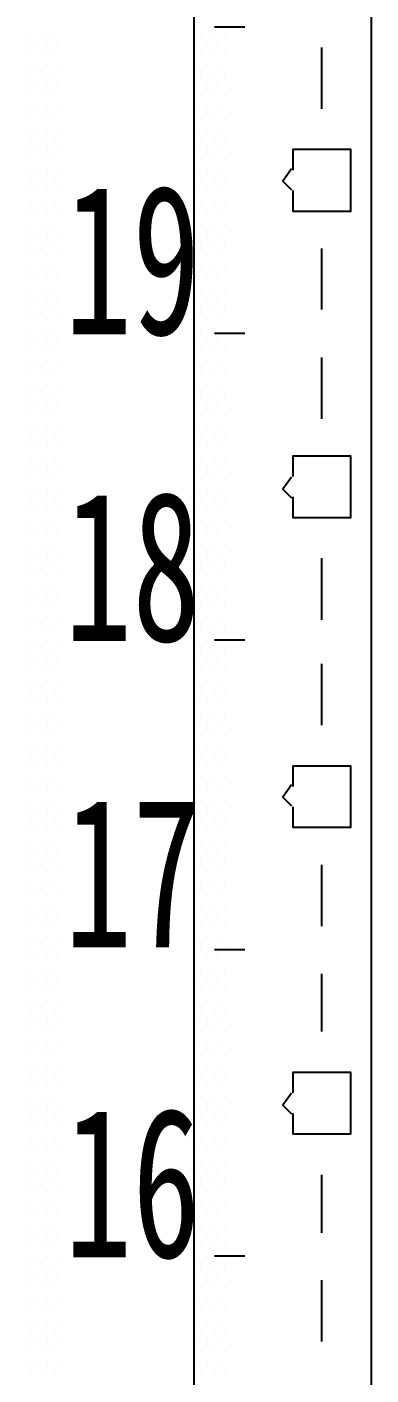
# Model space of a CAD drawing. Header units: metres. Extents: x 17 to 1264, y 17 to 859.
# Drawn here: x 124 to 138.5, y 334 to 391 of the extents above; entities that cross this region are included whole.
import ezdxf

# ---------------------------------------------------------------- set-up
doc = ezdxf.new("R2010")
doc.units = ezdxf.units.M
for name, color, linetype in [('LINES', 7, 'Continuous'), ('POLYLINES', 4, 'Continuous'), ('TEXTS', 3, 'Continuous')]:
    doc.layers.add(name, color=color, linetype=linetype)

msp = doc.modelspace()

# ---------------------------------------------------------------- linework, layer by layer
at = {"layer": 'LINES'}
for p, q in [((124.12, 390.67), (124.12, 390.67)), ((124.7, 390.67), (124.7, 390.67)), ((125.13, 390.67), (125.13, 390.67)), ((131.32, 390.67), (131.32, 390.67)), ((133.19, 390.96), (131.9, 390.96)), ((131.9, 390.67), (131.9, 390.67)), ((132.33, 390.67), (132.33, 390.67)), ((123.98, 390.24), (123.98, 390.24)), ((124.41, 390.24), (124.41, 390.24)), ((124.84, 390.24), (124.84, 390.24)), ((125.27, 390.24), (125.27, 390.24)), ((131.18, 390.24), (131.18, 390.24)), ((131.61, 390.24), (131.61, 390.24)), ((132.04, 390.24), (132.04, 390.24)), ((136.43, 390.1), (136.43, 387.5)), ((123.98, 389.38), (123.98, 389.38)), ((124.12, 389.81), (124.12, 389.81)), ((124.41, 389.38), (124.41, 389.38)), ((124.7, 389.81), (124.7, 389.81)), ((124.84, 389.38), (124.84, 389.38)), ((125.13, 389.81), (125.13, 389.81)), ((125.27, 389.38), (125.27, 389.38)), ((131.18, 389.38), (131.18, 389.38)), ((131.32, 389.81), (131.32, 389.81)), ((131.61, 389.38), (131.61, 389.38)), ((131.9, 389.81), (131.9, 389.81)), ((132.04, 389.38), (132.04, 389.38)), ((132.33, 389.81), (132.33, 389.81)), ((124.12, 388.94), (124.12, 388.94)), ((124.7, 388.94), (124.7, 388.94)), ((125.13, 388.94), (125.13, 388.94)), ((131.32, 388.94), (131.32, 388.94)), ((131.9, 388.94), (131.9, 388.94)), ((132.33, 388.94), (132.33, 388.94)), ((123.98, 388.51), (123.98, 388.51)), ((124.41, 388.51), (124.41, 388.51)), ((124.84, 388.51), (124.84, 388.51)), ((125.27, 388.51), (125.27, 388.51)), ((131.18, 388.51), (131.18, 388.51)), ((131.61, 388.51), (131.61, 388.51)), ((132.04, 388.51), (132.04, 388.51)), ((123.98, 387.65), (123.98, 387.65)), ((124.12, 388.08), (124.12, 388.08)), ((124.41, 387.65), (124.41, 387.65)), ((124.7, 388.08), (124.7, 388.08)), ((124.84, 387.65), (124.84, 387.65)), ((125.13, 388.08), (125.13, 388.08)), ((125.27, 387.65), (125.27, 387.65)), ((131.18, 387.65), (131.18, 387.65)), ((131.32, 388.08), (131.32, 388.08)), ((131.61, 387.65), (131.61, 387.65)), ((131.9, 388.08), (131.9, 388.08)), ((132.04, 387.65), (132.04, 387.65)), ((132.33, 388.08), (132.33, 388.08)), ((124.12, 387.07), (124.12, 387.07)), ((124.7, 387.07), (124.7, 387.07)), ((125.13, 387.07), (125.13, 387.07)), ((131.32, 387.07), (131.32, 387.07)), ((131.9, 387.07), (131.9, 387.07)), ((132.33, 387.07), (132.33, 387.07)), ((123.98, 386.64), (123.98, 386.64)), ((124.41, 386.64), (124.41, 386.64)), ((124.84, 386.64), (124.84, 386.64)), ((125.27, 386.64), (125.27, 386.64)), ((131.18, 386.64), (131.18, 386.64)), ((131.61, 386.64), (131.61, 386.64)), ((132.04, 386.64), (132.04, 386.64)), ((124.12, 386.21), (124.12, 386.21)), ((124.7, 386.21), (124.7, 386.21)), ((125.13, 386.21), (125.13, 386.21)), ((131.32, 386.21), (131.32, 386.21)), ((131.9, 386.21), (131.9, 386.21)), ((132.33, 386.21), (132.33, 386.21)), ((123.98, 385.78), (123.98, 385.78)), ((124.41, 385.78), (124.41, 385.78)), ((124.84, 385.78), (124.84, 385.78)), ((125.27, 385.78), (125.27, 385.78)), ((131.18, 385.78), (131.18, 385.78)), ((131.61, 385.78), (131.61, 385.78)), ((132.04, 385.78), (132.04, 385.78)), ((123.98, 384.91), (123.98, 384.91)), ((124.12, 385.34), (124.12, 385.34)), ((124.41, 384.91), (124.41, 384.91)), ((124.7, 385.34), (124.7, 385.34)), ((124.84, 384.91), (124.84, 384.91)), ((125.13, 385.34), (125.13, 385.34)), ((125.27, 384.91), (125.27, 384.91)), ((131.18, 384.91), (131.18, 384.91)), ((131.32, 385.34), (131.32, 385.34)), ((131.61, 384.91), (131.61, 384.91)), ((131.9, 385.34), (131.9, 385.34)), ((132.04, 384.91), (132.04, 384.91)), ((132.33, 385.34), (132.33, 385.34)), ((124.12, 384.48), (124.12, 384.48)), ((124.7, 384.48), (124.7, 384.48)), ((125.13, 384.48), (125.13, 384.48)), ((131.32, 384.48), (131.32, 384.48)), ((131.9, 384.48), (131.9, 384.48)), ((132.33, 384.48), (132.33, 384.48)), ((123.98, 384.05), (123.98, 384.05)), ((124.41, 384.05), (124.41, 384.05)), ((124.84, 384.05), (124.84, 384.05)), ((125.27, 384.05), (125.27, 384.05)), ((131.18, 384.05), (131.18, 384.05)), ((131.61, 384.05), (131.61, 384.05)), ((132.04, 384.05), (132.04, 384.05)), ((124.12, 383.47), (124.12, 383.47)), ((124.7, 383.47), (124.7, 383.47)), ((125.13, 383.47), (125.13, 383.47)), ((131.32, 383.47), (131.32, 383.47)), ((131.9, 383.47), (131.9, 383.47)), ((132.33, 383.47), (132.33, 383.47)), ((123.98, 383.04), (123.98, 383.04)), ((124.12, 382.61), (124.12, 382.61)), ((124.41, 383.04), (124.41, 383.04)), ((124.7, 382.61), (124.7, 382.61)), ((124.84, 383.04), (124.84, 383.04)), ((125.13, 382.61), (125.13, 382.61)), ((125.27, 383.04), (125.27, 383.04)), ((131.18, 383.04), (131.18, 383.04)), ((131.32, 382.61), (131.32, 382.61)), ((131.61, 383.04), (131.61, 383.04)), ((131.9, 382.61), (131.9, 382.61)), ((132.04, 383.04), (132.04, 383.04)), ((132.33, 382.61), (132.33, 382.61)), ((123.98, 382.18), (123.98, 382.18)), ((124.41, 382.18), (124.41, 382.18)), ((124.84, 382.18), (124.84, 382.18)), ((125.27, 382.18), (125.27, 382.18)), ((131.18, 382.18), (131.18, 382.18)), ((131.61, 382.18), (131.61, 382.18)), ((132.04, 382.18), (132.04, 382.18)), ((124.12, 381.74), (124.12, 381.74)), ((124.7, 381.74), (124.7, 381.74)), ((125.13, 381.74), (125.13, 381.74)), ((131.32, 381.74), (131.32, 381.74)), ((131.9, 381.74), (131.9, 381.74)), ((132.33, 381.74), (132.33, 381.74)), ((136.43, 381.6), (136.43, 379.01)), ((123.98, 381.31), (123.98, 381.31)), ((124.12, 380.88), (124.12, 380.88)), ((124.41, 381.31), (124.41, 381.31)), ((124.7, 380.88), (124.7, 380.88)), ((124.84, 381.31), (124.84, 381.31)), ((125.13, 380.88), (125.13, 380.88)), ((125.27, 381.31), (125.27, 381.31)), ((131.18, 381.31), (131.18, 381.31)), ((131.32, 380.88), (131.32, 380.88)), ((131.61, 381.31), (131.61, 381.31)), ((131.9, 380.88), (131.9, 380.88)), ((132.04, 381.31), (132.04, 381.31)), ((132.33, 380.88), (132.33, 380.88)), ((123.98, 380.45), (123.98, 380.45)), ((124.41, 380.45), (124.41, 380.45)), ((124.84, 380.45), (124.84, 380.45)), ((125.27, 380.45), (125.27, 380.45)), ((131.18, 380.45), (131.18, 380.45)), ((131.61, 380.45), (131.61, 380.45)), ((132.04, 380.45), (132.04, 380.45)), ((124.12, 379.87), (124.12, 379.87)), ((124.7, 379.87), (124.7, 379.87)), ((125.13, 379.87), (125.13, 379.87)), ((131.32, 379.87), (131.32, 379.87)), ((131.9, 379.87), (131.9, 379.87)), ((132.33, 379.87), (132.33, 379.87)), ((123.98, 379.44), (123.98, 379.44)), ((124.41, 379.44), (124.41, 379.44)), ((124.84, 379.44), (124.84, 379.44)), ((125.27, 379.44), (125.27, 379.44)), ((131.18, 379.44), (131.18, 379.44)), ((131.61, 379.44), (131.61, 379.44)), ((132.04, 379.44), (132.04, 379.44)), ((123.98, 378.58), (123.98, 378.58)), ((124.12, 379.01), (124.12, 379.01)), ((124.41, 378.58), (124.41, 378.58)), ((124.7, 379.01), (124.7, 379.01)), ((124.84, 378.58), (124.84, 378.58)), ((125.13, 379.01), (125.13, 379.01)), ((125.27, 378.58), (125.27, 378.58)), ((131.18, 378.58), (131.18, 378.58)), ((131.32, 379.01), (131.32, 379.01)), ((131.61, 378.58), (131.61, 378.58)), ((131.9, 379.01), (131.9, 379.01)), ((132.04, 378.58), (132.04, 378.58)), ((132.33, 379.01), (132.33, 379.01)), ((124.12, 378.14), (124.12, 378.14)), ((124.7, 378.14), (124.7, 378.14)), ((125.13, 378.14), (125.13, 378.14)), ((131.32, 378.14), (131.32, 378.14)), ((131.9, 378.14), (131.9, 378.14)), ((133.19, 378), (131.9, 378)), ((132.33, 378.14), (132.33, 378.14)), ((123.98, 377.71), (123.98, 377.71)), ((124.41, 377.71), (124.41, 377.71)), ((124.84, 377.71), (124.84, 377.71)), ((125.27, 377.71), (125.27, 377.71)), ((131.18, 377.71), (131.18, 377.71)), ((131.61, 377.71), (131.61, 377.71)), ((132.04, 377.71), (132.04, 377.71)), ((123.98, 376.85), (123.98, 376.85)), ((124.12, 377.28), (124.12, 377.28)), ((124.41, 376.85), (124.41, 376.85)), ((124.7, 377.28), (124.7, 377.28)), ((124.84, 376.85), (124.84, 376.85)), ((125.13, 377.28), (125.13, 377.28)), ((125.27, 376.85), (125.27, 376.85)), ((131.18, 376.85), (131.18, 376.85)), ((131.32, 377.28), (131.32, 377.28)), ((131.61, 376.85), (131.61, 376.85)), ((131.9, 377.28), (131.9, 377.28)), ((132.04, 376.85), (132.04, 376.85)), ((132.33, 377.28), (132.33, 377.28)), ((136.43, 376.99), (136.43, 374.4)), ((124.12, 376.27), (124.12, 376.27)), ((124.7, 376.27), (124.7, 376.27)), ((125.13, 376.27), (125.13, 376.27)), ((131.32, 376.27), (131.32, 376.27)), ((131.9, 376.27), (131.9, 376.27)), ((132.33, 376.27), (132.33, 376.27)), ((123.98, 375.84), (123.98, 375.84)), ((124.41, 375.84), (124.41, 375.84)), ((124.84, 375.84), (124.84, 375.84)), ((125.27, 375.84), (125.27, 375.84)), ((131.18, 375.84), (131.18, 375.84)), ((131.61, 375.84), (131.61, 375.84)), ((132.04, 375.84), (132.04, 375.84)), ((124.12, 375.41), (124.12, 375.41)), ((124.7, 375.41), (124.7, 375.41)), ((125.13, 375.41), (125.13, 375.41)), ((131.32, 375.41), (131.32, 375.41)), ((131.9, 375.41), (131.9, 375.41)), ((132.33, 375.41), (132.33, 375.41)), ((123.98, 374.98), (123.98, 374.98)), ((124.12, 374.54), (124.12, 374.54)), ((124.41, 374.98), (124.41, 374.98)), ((124.7, 374.54), (124.7, 374.54)), ((124.84, 374.98), (124.84, 374.98)), ((125.13, 374.54), (125.13, 374.54)), ((125.27, 374.98), (125.27, 374.98)), ((131.18, 374.98), (131.18, 374.98)), ((131.32, 374.54), (131.32, 374.54)), ((131.61, 374.98), (131.61, 374.98)), ((131.9, 374.54), (131.9, 374.54)), ((132.04, 374.98), (132.04, 374.98)), ((132.33, 374.54), (132.33, 374.54)), ((123.98, 374.11), (123.98, 374.11)), ((124.41, 374.11), (124.41, 374.11)), ((124.84, 374.11), (124.84, 374.11)), ((125.27, 374.11), (125.27, 374.11)), ((131.18, 374.11), (131.18, 374.11)), ((131.61, 374.11), (131.61, 374.11)), ((132.04, 374.11), (132.04, 374.11)), ((124.12, 373.68), (124.12, 373.68)), ((124.7, 373.68), (124.7, 373.68)), ((125.13, 373.68), (125.13, 373.68)), ((131.32, 373.68), (131.32, 373.68)), ((131.9, 373.68), (131.9, 373.68)), ((132.33, 373.68), (132.33, 373.68)), ((123.98, 373.25), (123.98, 373.25)), ((124.41, 373.25), (124.41, 373.25)), ((124.84, 373.25), (124.84, 373.25)), ((125.27, 373.25), (125.27, 373.25)), ((131.18, 373.25), (131.18, 373.25)), ((131.61, 373.25), (131.61, 373.25)), ((132.04, 373.25), (132.04, 373.25)), ((123.98, 372.24), (123.98, 372.24)), ((124.12, 372.67), (124.12, 372.67)), ((124.41, 372.24), (124.41, 372.24)), ((124.7, 372.67), (124.7, 372.67)), ((124.84, 372.24), (124.84, 372.24)), ((125.13, 372.67), (125.13, 372.67)), ((125.27, 372.24), (125.27, 372.24)), ((131.18, 372.24), (131.18, 372.24)), ((131.32, 372.67), (131.32, 372.67)), ((131.61, 372.24), (131.61, 372.24)), ((131.9, 372.67), (131.9, 372.67)), ((132.04, 372.24), (132.04, 372.24)), ((132.33, 372.67), (132.33, 372.67)), ((124.12, 371.81), (124.12, 371.81)), ((124.7, 371.81), (124.7, 371.81)), ((125.13, 371.81), (125.13, 371.81)), ((131.32, 371.81), (131.32, 371.81)), ((131.9, 371.81), (131.9, 371.81)), ((132.33, 371.81), (132.33, 371.81)), ((123.98, 371.38), (123.98, 371.38)), ((124.41, 371.38), (124.41, 371.38)), ((124.84, 371.38), (124.84, 371.38)), ((125.27, 371.38), (125.27, 371.38)), ((131.18, 371.38), (131.18, 371.38)), ((131.61, 371.38), (131.61, 371.38)), ((132.04, 371.38), (132.04, 371.38)), ((124.12, 370.94), (124.12, 370.94)), ((124.7, 370.94), (124.7, 370.94)), ((125.13, 370.94), (125.13, 370.94)), ((131.32, 370.94), (131.32, 370.94)), ((131.9, 370.94), (131.9, 370.94)), ((132.33, 370.94), (132.33, 370.94)), ((123.98, 370.51), (123.98, 370.51)), ((124.12, 370.08), (124.12, 370.08)), ((124.41, 370.51), (124.41, 370.51)), ((124.7, 370.08), (124.7, 370.08)), ((124.84, 370.51), (124.84, 370.51)), ((125.13, 370.08), (125.13, 370.08)), ((125.27, 370.51), (125.27, 370.51)), ((131.18, 370.51), (131.18, 370.51)), ((131.32, 370.08), (131.32, 370.08)), ((131.61, 370.51), (131.61, 370.51)), ((131.9, 370.08), (131.9, 370.08)), ((132.04, 370.51), (132.04, 370.51)), ((132.33, 370.08), (132.33, 370.08)), ((123.98, 369.65), (123.98, 369.65)), ((124.41, 369.65), (124.41, 369.65)), ((124.84, 369.65), (124.84, 369.65)), ((125.27, 369.65), (125.27, 369.65)), ((131.18, 369.65), (131.18, 369.65)), ((131.61, 369.65), (131.61, 369.65)), ((132.04, 369.65), (132.04, 369.65)), ((124.12, 369.07), (124.12, 369.07)), ((124.7, 369.07), (124.7, 369.07)), ((125.13, 369.07), (125.13, 369.07)), ((131.32, 369.07), (131.32, 369.07)), ((131.9, 369.07), (131.9, 369.07)), ((132.33, 369.07), (132.33, 369.07)), ((123.98, 368.64), (123.98, 368.64)), ((124.41, 368.64), (124.41, 368.64)), ((124.84, 368.64), (124.84, 368.64)), ((125.27, 368.64), (125.27, 368.64)), ((131.18, 368.64), (131.18, 368.64)), ((131.61, 368.64), (131.61, 368.64)), ((132.04, 368.64), (132.04, 368.64)), ((136.43, 368.5), (136.43, 365.9)), ((123.98, 367.78), (123.98, 367.78)), ((124.12, 368.21), (124.12, 368.21)), ((124.41, 367.78), (124.41, 367.78)), ((124.7, 368.21), (124.7, 368.21)), ((124.84, 367.78), (124.84, 367.78)), ((125.13, 368.21), (125.13, 368.21)), ((125.27, 367.78), (125.27, 367.78)), ((131.18, 367.78), (131.18, 367.78)), ((131.32, 368.21), (131.32, 368.21)), ((131.61, 367.78), (131.61, 367.78)), ((131.9, 368.21), (131.9, 368.21)), ((132.04, 367.78), (132.04, 367.78)), ((132.33, 368.21), (132.33, 368.21)), ((124.12, 367.34), (124.12, 367.34)), ((124.7, 367.34), (124.7, 367.34)), ((125.13, 367.34), (125.13, 367.34)), ((131.32, 367.34), (131.32, 367.34)), ((131.9, 367.34), (131.9, 367.34)), ((132.33, 367.34), (132.33, 367.34)), ((123.98, 366.91), (123.98, 366.91)), ((124.41, 366.91), (124.41, 366.91)), ((124.84, 366.91), (124.84, 366.91)), ((125.27, 366.91), (125.27, 366.91)), ((131.18, 366.91), (131.18, 366.91)), ((131.61, 366.91), (131.61, 366.91)), ((132.04, 366.91), (132.04, 366.91)), ((123.98, 366.05), (123.98, 366.05)), ((124.12, 366.48), (124.12, 366.48)), ((124.41, 366.05), (124.41, 366.05)), ((124.7, 366.48), (124.7, 366.48)), ((124.84, 366.05), (124.84, 366.05)), ((125.13, 366.48), (125.13, 366.48)), ((125.27, 366.05), (125.27, 366.05)), ((131.18, 366.05), (131.18, 366.05)), ((131.32, 366.48), (131.32, 366.48)), ((131.61, 366.05), (131.61, 366.05)), ((131.9, 366.48), (131.9, 366.48)), ((132.04, 366.05), (132.04, 366.05)), ((132.33, 366.48), (132.33, 366.48)), ((124.12, 365.47), (124.12, 365.47)), ((124.7, 365.47), (124.7, 365.47)), ((125.13, 365.47), (125.13, 365.47)), ((131.32, 365.47), (131.32, 365.47)), ((131.9, 365.47), (131.9, 365.47)), ((132.33, 365.47), (132.33, 365.47)), ((123.98, 365.04), (123.98, 365.04)), ((124.41, 365.04), (124.41, 365.04)), ((124.84, 365.04), (124.84, 365.04)), ((125.27, 365.04), (125.27, 365.04)), ((131.18, 365.04), (131.18, 365.04)), ((131.61, 365.04), (131.61, 365.04)), ((133.19, 365.04), (131.9, 365.04)), ((132.04, 365.04), (132.04, 365.04)), ((124.12, 364.61), (124.12, 364.61)), ((124.7, 364.61), (124.7, 364.61)), ((125.13, 364.61), (125.13, 364.61)), ((131.32, 364.61), (131.32, 364.61)), ((131.9, 364.61), (131.9, 364.61)), ((132.33, 364.61), (132.33, 364.61)), ((123.98, 364.18), (123.98, 364.18)), ((124.12, 363.74), (124.12, 363.74)), ((124.41, 364.18), (124.41, 364.18)), ((124.7, 363.74), (124.7, 363.74)), ((124.84, 364.18), (124.84, 364.18)), ((125.13, 363.74), (125.13, 363.74)), ((125.27, 364.18), (125.27, 364.18)), ((131.18, 364.18), (131.18, 364.18)), ((131.32, 363.74), (131.32, 363.74)), ((131.61, 364.18), (131.61, 364.18)), ((131.9, 363.74), (131.9, 363.74)), ((132.04, 364.18), (132.04, 364.18)), ((132.33, 363.74), (132.33, 363.74)), ((136.43, 364.03), (136.43, 361.44)), ((123.98, 363.31), (123.98, 363.31)), ((124.41, 363.31), (124.41, 363.31)), ((124.84, 363.31), (124.84, 363.31)), ((125.27, 363.31), (125.27, 363.31)), ((131.18, 363.31), (131.18, 363.31)), ((131.61, 363.31), (131.61, 363.31)), ((132.04, 363.31), (132.04, 363.31)), ((124.12, 362.88), (124.12, 362.88)), ((124.7, 362.88), (124.7, 362.88)), ((125.13, 362.88), (125.13, 362.88)), ((131.32, 362.88), (131.32, 362.88)), ((131.9, 362.88), (131.9, 362.88)), ((132.33, 362.88), (132.33, 362.88)), ((123.98, 362.45), (123.98, 362.45)), ((124.41, 362.45), (124.41, 362.45)), ((124.84, 362.45), (124.84, 362.45)), ((125.27, 362.45), (125.27, 362.45)), ((131.18, 362.45), (131.18, 362.45)), ((131.61, 362.45), (131.61, 362.45)), ((132.04, 362.45), (132.04, 362.45)), ((123.98, 361.44), (123.98, 361.44)), ((124.12, 361.87), (124.12, 361.87)), ((124.41, 361.44), (124.41, 361.44)), ((124.7, 361.87), (124.7, 361.87)), ((124.84, 361.44), (124.84, 361.44)), ((125.13, 361.87), (125.13, 361.87)), ((125.27, 361.44), (125.27, 361.44)), ((131.18, 361.44), (131.18, 361.44)), ((131.32, 361.87), (131.32, 361.87)), ((131.61, 361.44), (131.61, 361.44)), ((131.9, 361.87), (131.9, 361.87)), ((132.04, 361.44), (132.04, 361.44)), ((132.33, 361.87), (132.33, 361.87)), ((124.12, 361.01), (124.12, 361.01)), ((124.7, 361.01), (124.7, 361.01)), ((125.13, 361.01), (125.13, 361.01)), ((131.32, 361.01), (131.32, 361.01)), ((131.9, 361.01), (131.9, 361.01)), ((132.33, 361.01), (132.33, 361.01)), ((123.98, 360.58), (123.98, 360.58)), ((124.41, 360.58), (124.41, 360.58)), ((124.84, 360.58), (124.84, 360.58)), ((125.27, 360.58), (125.27, 360.58)), ((131.18, 360.58), (131.18, 360.58)), ((131.61, 360.58), (131.61, 360.58)), ((132.04, 360.58), (132.04, 360.58)), ((123.98, 359.71), (123.98, 359.71)), ((124.12, 360.14), (124.12, 360.14)), ((124.41, 359.71), (124.41, 359.71)), ((124.7, 360.14), (124.7, 360.14)), ((124.84, 359.71), (124.84, 359.71)), ((125.13, 360.14), (125.13, 360.14)), ((125.27, 359.71), (125.27, 359.71)), ((131.18, 359.71), (131.18, 359.71)), ((131.32, 360.14), (131.32, 360.14)), ((131.61, 359.71), (131.61, 359.71)), ((131.9, 360.14), (131.9, 360.14)), ((132.04, 359.71), (132.04, 359.71)), ((132.33, 360.14), (132.33, 360.14)), ((124.12, 359.28), (124.12, 359.28)), ((124.7, 359.28), (124.7, 359.28)), ((125.13, 359.28), (125.13, 359.28)), ((131.32, 359.28), (131.32, 359.28)), ((131.9, 359.28), (131.9, 359.28)), ((132.33, 359.28), (132.33, 359.28)), ((123.98, 358.85), (123.98, 358.85)), ((124.41, 358.85), (124.41, 358.85)), ((124.84, 358.85), (124.84, 358.85)), ((125.27, 358.85), (125.27, 358.85)), ((131.18, 358.85), (131.18, 358.85)), ((131.61, 358.85), (131.61, 358.85)), ((132.04, 358.85), (132.04, 358.85)), ((124.12, 358.27), (124.12, 358.27)), ((124.7, 358.27), (124.7, 358.27)), ((125.13, 358.27), (125.13, 358.27)), ((131.32, 358.27), (131.32, 358.27)), ((131.9, 358.27), (131.9, 358.27)), ((132.33, 358.27), (132.33, 358.27)), ((123.98, 357.84), (123.98, 357.84)), ((124.41, 357.84), (124.41, 357.84)), ((124.84, 357.84), (124.84, 357.84)), ((125.27, 357.84), (125.27, 357.84)), ((131.18, 357.84), (131.18, 357.84)), ((131.61, 357.84), (131.61, 357.84)), ((132.04, 357.84), (132.04, 357.84)), ((123.98, 356.98), (123.98, 356.98)), ((124.12, 357.41), (124.12, 357.41)), ((124.41, 356.98), (124.41, 356.98)), ((124.7, 357.41), (124.7, 357.41)), ((124.84, 356.98), (124.84, 356.98)), ((125.13, 357.41), (125.13, 357.41)), ((125.27, 356.98), (125.27, 356.98)), ((131.18, 356.98), (131.18, 356.98)), ((131.32, 357.41), (131.32, 357.41)), ((131.61, 356.98), (131.61, 356.98)), ((131.9, 357.41), (131.9, 357.41)), ((132.04, 356.98), (132.04, 356.98)), ((132.33, 357.41), (132.33, 357.41)), ((124.12, 356.54), (124.12, 356.54)), ((124.7, 356.54), (124.7, 356.54)), ((125.13, 356.54), (125.13, 356.54)), ((131.32, 356.54), (131.32, 356.54)), ((131.9, 356.54), (131.9, 356.54)), ((132.33, 356.54), (132.33, 356.54)), ((123.98, 356.11), (123.98, 356.11)), ((124.41, 356.11), (124.41, 356.11)), ((124.84, 356.11), (124.84, 356.11)), ((125.27, 356.11), (125.27, 356.11)), ((131.18, 356.11), (131.18, 356.11)), ((131.61, 356.11), (131.61, 356.11)), ((132.04, 356.11), (132.04, 356.11)), ((123.98, 355.25), (123.98, 355.25)), ((124.12, 355.68), (124.12, 355.68)), ((124.41, 355.25), (124.41, 355.25)), ((124.7, 355.68), (124.7, 355.68)), ((124.84, 355.25), (124.84, 355.25)), ((125.13, 355.68), (125.13, 355.68)), ((125.27, 355.25), (125.27, 355.25)), ((131.18, 355.25), (131.18, 355.25)), ((131.32, 355.68), (131.32, 355.68)), ((131.61, 355.25), (131.61, 355.25)), ((131.9, 355.68), (131.9, 355.68)), ((132.04, 355.25), (132.04, 355.25)), ((132.33, 355.68), (132.33, 355.68)), ((136.43, 355.54), (136.43, 352.94)), ((124.12, 354.67), (124.12, 354.67)), ((124.7, 354.67), (124.7, 354.67)), ((125.13, 354.67), (125.13, 354.67)), ((131.32, 354.67), (131.32, 354.67)), ((131.9, 354.67), (131.9, 354.67)), ((132.33, 354.67), (132.33, 354.67)), ((123.98, 354.24), (123.98, 354.24)), ((124.41, 354.24), (124.41, 354.24)), ((124.84, 354.24), (124.84, 354.24)), ((125.27, 354.24), (125.27, 354.24)), ((131.18, 354.24), (131.18, 354.24)), ((131.61, 354.24), (131.61, 354.24)), ((132.04, 354.24), (132.04, 354.24)), ((124.12, 353.81), (124.12, 353.81)), ((124.7, 353.81), (124.7, 353.81)), ((125.13, 353.81), (125.13, 353.81)), ((131.32, 353.81), (131.32, 353.81)), ((131.9, 353.81), (131.9, 353.81)), ((132.33, 353.81), (132.33, 353.81)), ((123.98, 353.38), (123.98, 353.38)), ((124.12, 352.94), (124.12, 352.94)), ((124.41, 353.38), (124.41, 353.38)), ((124.7, 352.94), (124.7, 352.94)), ((124.84, 353.38), (124.84, 353.38)), ((125.13, 352.94), (125.13, 352.94)), ((125.27, 353.38), (125.27, 353.38)), ((131.18, 353.38), (131.18, 353.38)), ((131.32, 352.94), (131.32, 352.94)), ((131.61, 353.38), (131.61, 353.38)), ((131.9, 352.94), (131.9, 352.94)), ((132.04, 353.38), (132.04, 353.38)), ((132.33, 352.94), (132.33, 352.94)), ((123.98, 352.51), (123.98, 352.51)), ((124.41, 352.51), (124.41, 352.51)), ((124.84, 352.51), (124.84, 352.51)), ((125.27, 352.51), (125.27, 352.51)), ((131.18, 352.51), (131.18, 352.51)), ((131.61, 352.51), (131.61, 352.51)), ((132.04, 352.51), (132.04, 352.51)), ((124.12, 352.08), (124.12, 352.08)), ((124.7, 352.08), (124.7, 352.08)), ((125.13, 352.08), (125.13, 352.08)), ((131.32, 352.08), (131.32, 352.08)), ((131.9, 352.08), (131.9, 352.08)), ((133.19, 351.94), (131.9, 351.94)), ((132.33, 352.08), (132.33, 352.08)), ((123.98, 351.65), (123.98, 351.65)), ((124.41, 351.65), (124.41, 351.65)), ((124.84, 351.65), (124.84, 351.65)), ((125.27, 351.65), (125.27, 351.65)), ((131.18, 351.65), (131.18, 351.65)), ((131.61, 351.65), (131.61, 351.65)), ((132.04, 351.65), (132.04, 351.65)), ((123.98, 350.64), (123.98, 350.64)), ((124.12, 351.07), (124.12, 351.07)), ((124.41, 350.64), (124.41, 350.64)), ((124.7, 351.07), (124.7, 351.07)), ((124.84, 350.64), (124.84, 350.64)), ((125.13, 351.07), (125.13, 351.07)), ((125.27, 350.64), (125.27, 350.64)), ((131.18, 350.64), (131.18, 350.64)), ((131.32, 351.07), (131.32, 351.07)), ((131.61, 350.64), (131.61, 350.64)), ((131.9, 351.07), (131.9, 351.07)), ((132.04, 350.64), (132.04, 350.64)), ((132.33, 351.07), (132.33, 351.07)), ((136.43, 350.93), (136.43, 348.48)), ((124.12, 350.21), (124.12, 350.21)), ((124.7, 350.21), (124.7, 350.21)), ((125.13, 350.21), (125.13, 350.21)), ((131.32, 350.21), (131.32, 350.21)), ((131.9, 350.21), (131.9, 350.21)), ((132.33, 350.21), (132.33, 350.21)), ((123.98, 349.78), (123.98, 349.78)), ((124.41, 349.78), (124.41, 349.78)), ((124.84, 349.78), (124.84, 349.78)), ((125.27, 349.78), (125.27, 349.78)), ((131.18, 349.78), (131.18, 349.78)), ((131.61, 349.78), (131.61, 349.78)), ((132.04, 349.78), (132.04, 349.78)), ((123.98, 348.91), (123.98, 348.91)), ((124.12, 349.34), (124.12, 349.34)), ((124.41, 348.91), (124.41, 348.91)), ((124.7, 349.34), (124.7, 349.34)), ((124.84, 348.91), (124.84, 348.91)), ((125.13, 349.34), (125.13, 349.34)), ((125.27, 348.91), (125.27, 348.91)), ((131.18, 348.91), (131.18, 348.91)), ((131.32, 349.34), (131.32, 349.34)), ((131.61, 348.91), (131.61, 348.91)), ((131.9, 349.34), (131.9, 349.34)), ((132.04, 348.91), (132.04, 348.91)), ((132.33, 349.34), (132.33, 349.34)), ((124.12, 348.48), (124.12, 348.48)), ((124.7, 348.48), (124.7, 348.48)), ((125.13, 348.48), (125.13, 348.48)), ((131.32, 348.48), (131.32, 348.48)), ((131.9, 348.48), (131.9, 348.48)), ((132.33, 348.48), (132.33, 348.48)), ((123.98, 348.05), (123.98, 348.05)), ((124.41, 348.05), (124.41, 348.05)), ((124.84, 348.05), (124.84, 348.05)), ((125.27, 348.05), (125.27, 348.05)), ((131.18, 348.05), (131.18, 348.05)), ((131.61, 348.05), (131.61, 348.05)), ((132.04, 348.05), (132.04, 348.05)), ((124.12, 347.47), (124.12, 347.47)), ((124.7, 347.47), (124.7, 347.47)), ((125.13, 347.47), (125.13, 347.47)), ((131.32, 347.47), (131.32, 347.47)), ((131.9, 347.47), (131.9, 347.47)), ((132.33, 347.47), (132.33, 347.47)), ((123.98, 347.04), (123.98, 347.04)), ((124.12, 346.61), (124.12, 346.61)), ((124.41, 347.04), (124.41, 347.04)), ((124.7, 346.61), (124.7, 346.61)), ((124.84, 347.04), (124.84, 347.04)), ((125.13, 346.61), (125.13, 346.61)), ((125.27, 347.04), (125.27, 347.04)), ((131.18, 347.04), (131.18, 347.04)), ((131.32, 346.61), (131.32, 346.61)), ((131.61, 347.04), (131.61, 347.04)), ((131.9, 346.61), (131.9, 346.61)), ((132.04, 347.04), (132.04, 347.04)), ((132.33, 346.61), (132.33, 346.61)), ((123.98, 346.18), (123.98, 346.18)), ((124.41, 346.18), (124.41, 346.18)), ((124.84, 346.18), (124.84, 346.18)), ((125.27, 346.18), (125.27, 346.18)), ((131.18, 346.18), (131.18, 346.18)), ((131.61, 346.18), (131.61, 346.18)), ((132.04, 346.18), (132.04, 346.18)), ((124.12, 345.74), (124.12, 345.74)), ((124.7, 345.74), (124.7, 345.74)), ((125.13, 345.74), (125.13, 345.74)), ((131.32, 345.74), (131.32, 345.74)), ((131.9, 345.74), (131.9, 345.74)), ((132.33, 345.74), (132.33, 345.74)), ((123.98, 345.31), (123.98, 345.31)), ((124.12, 344.88), (124.12, 344.88)), ((124.41, 345.31), (124.41, 345.31)), ((124.7, 344.88), (124.7, 344.88)), ((124.84, 345.31), (124.84, 345.31)), ((125.13, 344.88), (125.13, 344.88)), ((125.27, 345.31), (125.27, 345.31)), ((131.18, 345.31), (131.18, 345.31)), ((131.32, 344.88), (131.32, 344.88)), ((131.61, 345.31), (131.61, 345.31)), ((131.9, 344.88), (131.9, 344.88)), ((132.04, 345.31), (132.04, 345.31)), ((132.33, 344.88), (132.33, 344.88)), ((123.98, 344.45), (123.98, 344.45)), ((124.41, 344.45), (124.41, 344.45)), ((124.84, 344.45), (124.84, 344.45)), ((125.27, 344.45), (125.27, 344.45)), ((131.18, 344.45), (131.18, 344.45)), ((131.61, 344.45), (131.61, 344.45)), ((132.04, 344.45), (132.04, 344.45)), ((124.12, 343.87), (124.12, 343.87)), ((124.7, 343.87), (124.7, 343.87)), ((125.13, 343.87), (125.13, 343.87)), ((131.32, 343.87), (131.32, 343.87)), ((131.9, 343.87), (131.9, 343.87)), ((132.33, 343.87), (132.33, 343.87)), ((123.98, 343.44), (123.98, 343.44)), ((124.41, 343.44), (124.41, 343.44)), ((124.84, 343.44), (124.84, 343.44)), ((125.27, 343.44), (125.27, 343.44)), ((131.18, 343.44), (131.18, 343.44)), ((131.61, 343.44), (131.61, 343.44)), ((132.04, 343.44), (132.04, 343.44)), ((124.12, 343.01), (124.12, 343.01)), ((124.7, 343.01), (124.7, 343.01)), ((125.13, 343.01), (125.13, 343.01)), ((131.32, 343.01), (131.32, 343.01)), ((131.9, 343.01), (131.9, 343.01)), ((132.33, 343.01), (132.33, 343.01)), ((123.98, 342.58), (123.98, 342.58)), ((124.12, 342.14), (124.12, 342.14)), ((124.41, 342.58), (124.41, 342.58)), ((124.7, 342.14), (124.7, 342.14)), ((124.84, 342.58), (124.84, 342.58)), ((125.13, 342.14), (125.13, 342.14)), ((125.27, 342.58), (125.27, 342.58)), ((131.18, 342.58), (131.18, 342.58)), ((131.32, 342.14), (131.32, 342.14)), ((131.61, 342.58), (131.61, 342.58)), ((131.9, 342.14), (131.9, 342.14)), ((132.04, 342.58), (132.04, 342.58)), ((132.33, 342.14), (132.33, 342.14)), ((136.43, 342.43), (136.43, 339.98)), ((123.98, 341.71), (123.98, 341.71)), ((124.41, 341.71), (124.41, 341.71)), ((124.84, 341.71), (124.84, 341.71)), ((125.27, 341.71), (125.27, 341.71)), ((131.18, 341.71), (131.18, 341.71)), ((131.61, 341.71), (131.61, 341.71)), ((132.04, 341.71), (132.04, 341.71)), ((124.12, 341.28), (124.12, 341.28)), ((124.7, 341.28), (124.7, 341.28)), ((125.13, 341.28), (125.13, 341.28)), ((131.32, 341.28), (131.32, 341.28)), ((131.9, 341.28), (131.9, 341.28)), ((132.33, 341.28), (132.33, 341.28)), ((123.98, 340.85), (123.98, 340.85)), ((124.41, 340.85), (124.41, 340.85)), ((124.84, 340.85), (124.84, 340.85)), ((125.27, 340.85), (125.27, 340.85)), ((131.18, 340.85), (131.18, 340.85)), ((131.61, 340.85), (131.61, 340.85)), ((132.04, 340.85), (132.04, 340.85)), ((123.98, 339.84), (123.98, 339.84)), ((124.12, 340.27), (124.12, 340.27)), ((124.41, 339.84), (124.41, 339.84)), ((124.7, 340.27), (124.7, 340.27)), ((124.84, 339.84), (124.84, 339.84)), ((125.13, 340.27), (125.13, 340.27)), ((125.27, 339.84), (125.27, 339.84)), ((131.18, 339.84), (131.18, 339.84)), ((131.32, 340.27), (131.32, 340.27)), ((131.61, 339.84), (131.61, 339.84)), ((131.9, 340.27), (131.9, 340.27)), ((132.04, 339.84), (132.04, 339.84)), ((132.33, 340.27), (132.33, 340.27)), ((124.12, 339.41), (124.12, 339.41)), ((124.7, 339.41), (124.7, 339.41)), ((125.13, 339.41), (125.13, 339.41)), ((131.32, 339.41), (131.32, 339.41)), ((131.9, 339.41), (131.9, 339.41)), ((132.33, 339.41), (132.33, 339.41)), ((123.98, 338.98), (123.98, 338.98)), ((124.41, 338.98), (124.41, 338.98)), ((124.84, 338.98), (124.84, 338.98)), ((125.27, 338.98), (125.27, 338.98)), ((131.18, 338.98), (131.18, 338.98)), ((131.61, 338.98), (131.61, 338.98)), ((133.19, 338.98), (131.9, 338.98)), ((132.04, 338.98), (132.04, 338.98)), ((123.98, 338.11), (123.98, 338.11)), ((124.12, 338.54), (124.12, 338.54)), ((124.41, 338.11), (124.41, 338.11)), ((124.7, 338.54), (124.7, 338.54)), ((124.84, 338.11), (124.84, 338.11)), ((125.13, 338.54), (125.13, 338.54)), ((125.27, 338.11), (125.27, 338.11)), ((131.18, 338.11), (131.18, 338.11)), ((131.32, 338.54), (131.32, 338.54)), ((131.61, 338.11), (131.61, 338.11)), ((131.9, 338.54), (131.9, 338.54)), ((132.04, 338.11), (132.04, 338.11)), ((132.33, 338.54), (132.33, 338.54)), ((124.12, 337.68), (124.12, 337.68)), ((124.7, 337.68), (124.7, 337.68)), ((125.13, 337.68), (125.13, 337.68)), ((131.32, 337.68), (131.32, 337.68)), ((131.9, 337.68), (131.9, 337.68)), ((132.33, 337.68), (132.33, 337.68)), ((136.43, 337.97), (136.43, 335.38)), ((123.98, 337.25), (123.98, 337.25)), ((124.41, 337.25), (124.41, 337.25)), ((124.84, 337.25), (124.84, 337.25)), ((125.27, 337.25), (125.27, 337.25)), ((131.18, 337.25), (131.18, 337.25)), ((131.61, 337.25), (131.61, 337.25)), ((132.04, 337.25), (132.04, 337.25)), ((124.12, 336.67), (124.12, 336.67)), ((124.7, 336.67), (124.7, 336.67)), ((125.13, 336.67), (125.13, 336.67)), ((131.32, 336.67), (131.32, 336.67)), ((131.9, 336.67), (131.9, 336.67)), ((132.33, 336.67), (132.33, 336.67)), ((123.98, 336.24), (123.98, 336.24)), ((124.12, 335.81), (124.12, 335.81)), ((124.41, 336.24), (124.41, 336.24)), ((124.7, 335.81), (124.7, 335.81)), ((124.84, 336.24), (124.84, 336.24)), ((125.13, 335.81), (125.13, 335.81)), ((125.27, 336.24), (125.27, 336.24)), ((131.18, 336.24), (131.18, 336.24)), ((131.32, 335.81), (131.32, 335.81)), ((131.61, 336.24), (131.61, 336.24)), ((131.9, 335.81), (131.9, 335.81)), ((132.04, 336.24), (132.04, 336.24)), ((132.33, 335.81), (132.33, 335.81)), ((123.98, 335.38), (123.98, 335.38)), ((124.41, 335.38), (124.41, 335.38)), ((124.84, 335.38), (124.84, 335.38)), ((125.27, 335.38), (125.27, 335.38)), ((131.18, 335.38), (131.18, 335.38)), ((131.61, 335.38), (131.61, 335.38)), ((132.04, 335.38), (132.04, 335.38)), ((124.12, 334.94), (124.12, 334.94)), ((124.7, 334.94), (124.7, 334.94)), ((125.13, 334.94), (125.13, 334.94)), ((131.32, 334.94), (131.32, 334.94)), ((131.9, 334.94), (131.9, 334.94)), ((132.33, 334.94), (132.33, 334.94)), ((123.98, 334.51), (123.98, 334.51)), ((124.12, 334.08), (124.12, 334.08)), ((124.41, 334.51), (124.41, 334.51)), ((124.7, 334.08), (124.7, 334.08)), ((124.84, 334.51), (124.84, 334.51)), ((125.13, 334.08), (125.13, 334.08)), ((125.27, 334.51), (125.27, 334.51)), ((131.18, 334.51), (131.18, 334.51)), ((131.32, 334.08), (131.32, 334.08)), ((131.61, 334.51), (131.61, 334.51)), ((131.9, 334.08), (131.9, 334.08)), ((132.04, 334.51), (132.04, 334.51)), ((132.33, 334.08), (132.33, 334.08))]:
    msp.add_line(p, q, dxfattribs=at)
at = {"layer": 'POLYLINES'}
for points in [[(138.52, 740.45), (138.52, 596.88), (138.52, 143.57)], [(131.03, 738.86), (131.03, 596.88), (131.03, 143.57)], [(135.21, 384.05), (135.21, 383.18), (137.66, 383.18), (137.66, 385.78), (135.21, 385.78), (135.21, 384.91)], [(135.16, 384.96), (134.79, 384.44), (135.16, 384.08)], [(135.21, 371.09), (135.21, 370.22), (137.66, 370.22), (137.66, 372.82), (135.21, 372.82), (135.21, 371.95)], [(135.16, 371.93), (134.79, 371.42), (135.16, 371.05)], [(135.21, 357.98), (135.21, 357.12), (137.66, 357.12), (137.66, 359.71), (135.21, 359.71), (135.21, 358.85)], [(135.16, 358.91), (134.79, 358.39), (135.16, 358.03)], [(135.21, 345.02), (135.21, 344.16), (137.66, 344.16), (137.66, 346.75), (135.21, 346.75), (135.21, 345.89)], [(135.16, 345.88), (134.79, 345.37), (135.16, 345)]]:
    msp.add_lwpolyline(points, dxfattribs=at)

# ---------------------------------------------------------------- texts
at = {"layer": 'TEXTS', "width": 0.666667}
for s, p in [('19', (125.56, 377.96)), ('18', (125.56, 365)), ('17', (125.56, 352.04)), ('16', (125.56, 338.94))]:
    msp.add_text(s, height=6.33, dxfattribs=at).set_placement(p)

doc.saveas('drawing.dxf')
